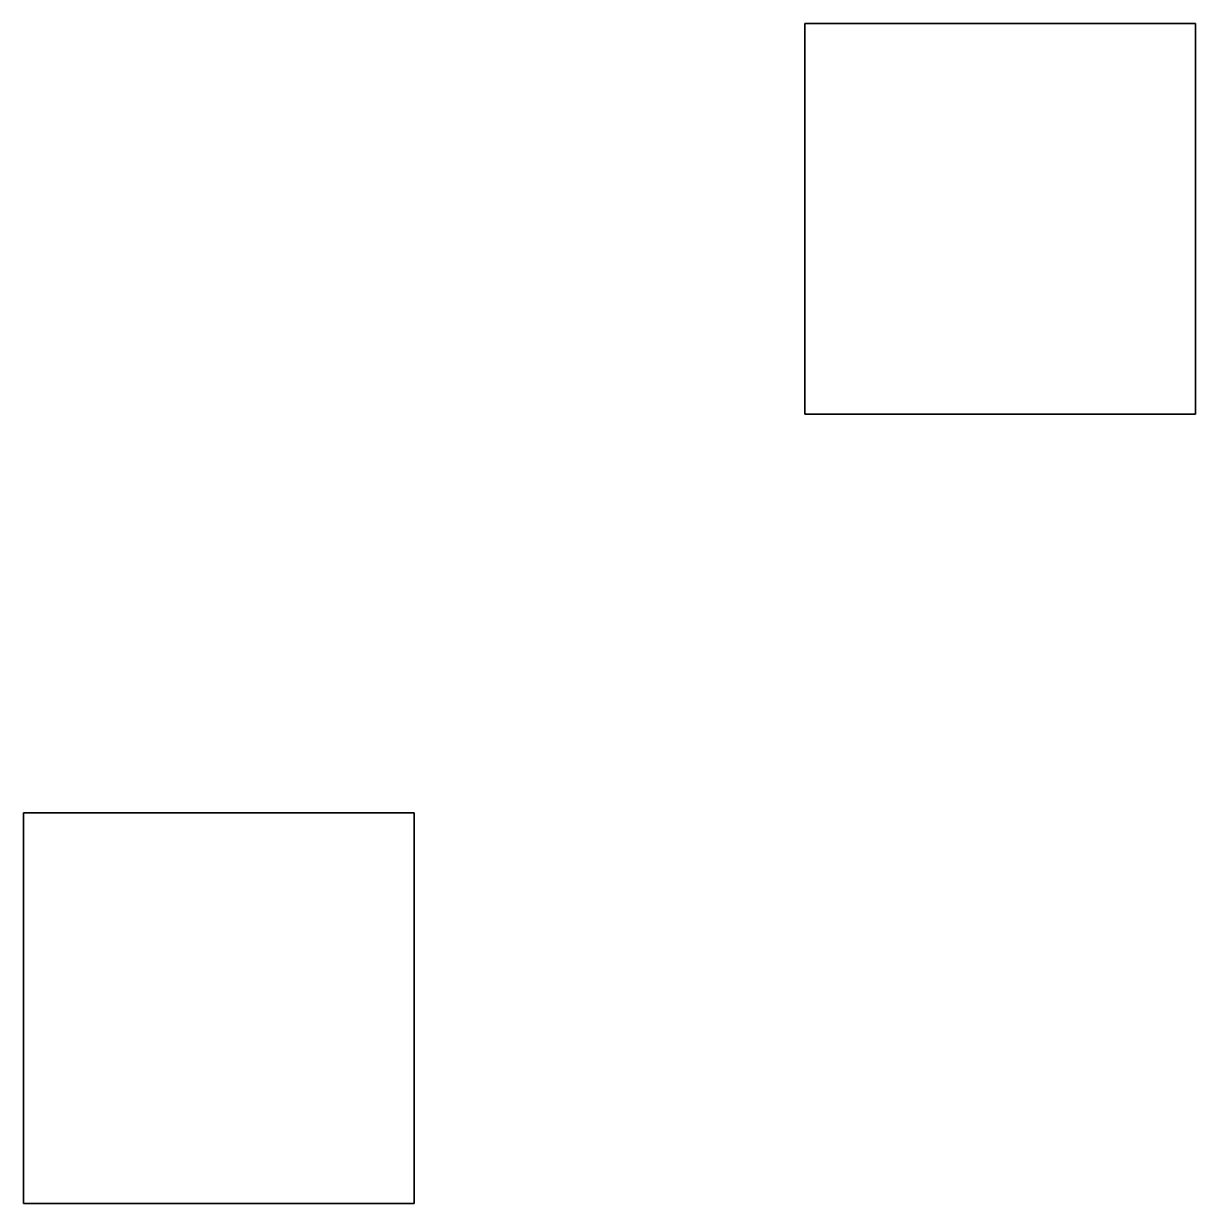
# Model space of a CAD drawing. Header units: millimetres. Extents: x -18 to 18, y -11.8 to 33.2.
# Drawn here: x 0 to 3, y 30.19 to 33.21 of the extents above; entities that cross this region are included whole.
import ezdxf

# ---------------------------------------------------------------- set-up
doc = ezdxf.new("R2010")
doc.units = ezdxf.units.MM

msp = doc.modelspace()

# ---------------------------------------------------------------- linework, layer by layer
for points in [[(3, 33.21, -16.84), (3, 32.21, -16.84), (2, 32.21, -16.84), (2, 33.21, -16.84)], [(2, 33.21, -16.84), (2, 32.21, -16.84), (3, 32.21, -16.84), (3, 33.21, -16.84)], [(1, 31.19, -15.84), (1, 31.19, -16.84), (0, 31.19, -16.84), (0, 31.19, -15.84)], [(1, 31.19, -16.84), (1, 30.19, -16.84), (0, 30.19, -16.84), (0, 31.19, -16.84)], [(0, 31.19, -16.84), (0, 30.19, -16.84), (0, 30.19, -15.84), (0, 31.19, -15.84)], [(0, 31.19, -15.84), (0, 30.19, -15.84), (1, 30.19, -15.84), (1, 31.19, -15.84)], [(1, 30.19, -15.84), (1, 30.19, -16.84), (1, 31.19, -16.84), (1, 31.19, -15.84)], [(0, 30.19, -15.84), (0, 30.19, -16.84), (1, 30.19, -16.84), (1, 30.19, -15.84)]]:
    msp.add_3dface(points)

doc.saveas('drawing.dxf')
